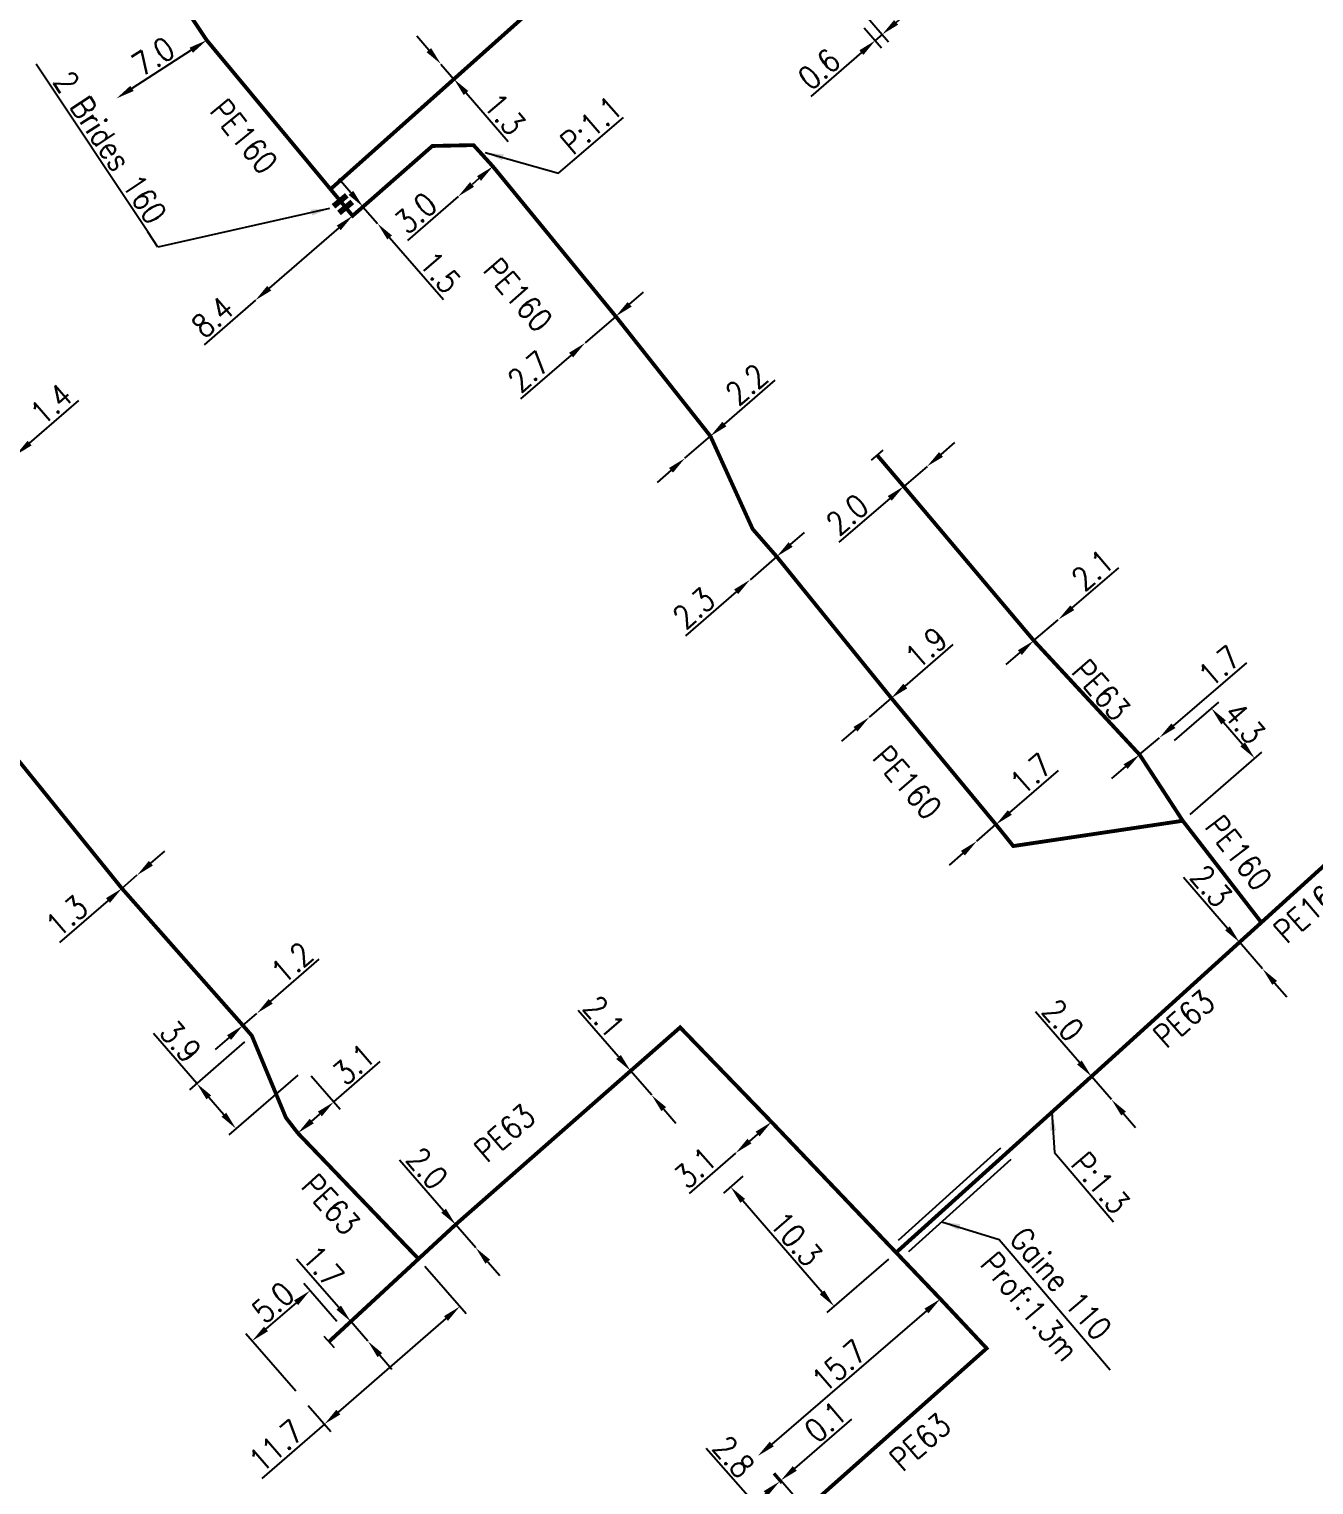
# Model space of a CAD drawing. Header units: millimetres. Extents: x 108995 to 110000, y 119999 to 121000.
# Drawn here: x 109050.8 to 109134.6, y 120168.5 to 120263.4 of the extents above; entities that cross this region are included whole.
import ezdxf
from ezdxf.enums import TextEntityAlignment as Align

# ---------------------------------------------------------------- set-up
doc = ezdxf.new("R2010")
doc.units = ezdxf.units.MM
doc.header["$MEASUREMENT"] = 0
doc.header["$PDMODE"] = 34
doc.linetypes.add('L_100_PE', pattern=[14, 10, -1.5, 1, -1.5])
doc.layers.get('0').update_dxf_attribs({"linetype": 'CONTINUOUS'})
doc.layers.get('DEFPOINTS').update_dxf_attribs({"linetype": 'CONTINUOUS'})
for name, color, linetype in [('L_140', 3, 'CONTINUOUS'), ('L_340', 7, 'CONTINUOUS'), ('L_400', 7, 'CONTINUOUS')]:
    doc.layers.add(name, color=color, linetype=linetype)
doc.styles.add('G_ROMANS', font='ROMANS.SHX', dxfattribs={"width": 0.75})
doc.styles.get("Standard").update_dxf_attribs({"font": 'romans.shx', "width": 0.85})
doc.dimstyles.get("Standard").update_dxf_attribs({"dimtxt": 1.5, "dimasz": 1.2, "dimexe": 0.625, "dimexo": 0.625, "dimgap": 0.25, "dimtad": 1, "dimdec": 1, "dimzin": 0, "dimdsep": 46, "dimtxsty": 'Standard', "dimcen": -0.5, "dimadec": 0, "dimazin": 0, "dimtfac": 1, "dimtdec": 1, "dimtmove": 0, "dimatfit": 3, "dimfxl": 1, "dimtolj": 1, "dimtzin": 0, "dimarcsym": 0})

# ---------------------------------------------------------------- blocks, each defined once
blk = doc.blocks.new('*D150')
at = {"layer": 'DEFPOINTS', "color": 0, "linetype": 'Continuous', "transparency": 16777216}
for p in [(109049.95, 120235.617), (109049.95, 120235.617), (109048.892, 120234.701)]:
    blk.add_point(p, dxfattribs=at)
at = {"layer": 'L_140', "color": 0, "linetype": 'Continuous', "lineweight": -2, "transparency": 16777216}
for p, q in [((109050.858, 120236.403), (109054.071, 120239.184)), ((109048.892, 120234.701), (109049.95, 120235.617)), ((109047.984, 120233.916), (109047.077, 120233.13))]:
    blk.add_line(p, q, dxfattribs=at)
at = {"layer": 'L_140', "color": 0, "linetype": 'Continuous', "transparency": 16777216}
for points in [[(109050.727, 120236.554), (109050.989, 120236.251), (109049.95, 120235.617)], [(109047.854, 120234.067), (109048.115, 120233.765), (109048.892, 120234.701)]]:
    blk.add_solid(points, dxfattribs=at)
at = {"layer": 'L_140', "color": 0, "linetype": 'Continuous', "transparency": 16777216, "insert": (109052.264, 120238.942), "char_height": 1.5, "attachment_point": 5, "rotation": 40.87754}
blk.add_mtext('\\A1;1.4', dxfattribs=at)
blk = doc.blocks.new('*D156')
at = {"layer": 'DEFPOINTS', "color": 0, "linetype": 'Continuous', "transparency": 16777216}
for p in [(109062.404, 120262.668), (109056.522, 120258.873), (109056.522, 120258.873)]:
    blk.add_point(p, dxfattribs=at)
at = {"layer": 'L_140', "color": 0, "linetype": 'Continuous', "lineweight": -2, "transparency": 16777216}
blk.add_line((109061.396, 120262.017), (109057.53, 120259.524), dxfattribs=at)
at = {"layer": 'L_140', "color": 0, "linetype": 'Continuous', "transparency": 16777216}
for points in [[(109061.287, 120262.185), (109061.504, 120261.849), (109062.404, 120262.668)], [(109057.422, 120259.692), (109057.639, 120259.356), (109056.522, 120258.873)]]:
    blk.add_solid(points, dxfattribs=at)
at = {"layer": 'L_140', "color": 0, "linetype": 'Continuous', "transparency": 16777216, "insert": (109058.921, 120261.611), "char_height": 1.5, "attachment_point": 5, "rotation": 32.82316}
blk.add_mtext('\\A1;7.0', dxfattribs=at)
blk = doc.blocks.new('*D157')
at = {"layer": 'DEFPOINTS', "color": 0, "linetype": 'Continuous', "transparency": 16777216}
for p in [(109077.668, 120261.116), (109077.668, 120261.116), (109078.52, 120260.134)]:
    blk.add_point(p, dxfattribs=at)
at = {"layer": 'L_140', "color": 0, "linetype": 'Continuous', "lineweight": -2, "transparency": 16777216}
for p, q in [((109076.881, 120262.022), (109076.095, 120262.928)), ((109077.668, 120261.116), (109078.52, 120260.134)), ((109079.307, 120259.228), (109082.053, 120256.064))]:
    blk.add_line(p, q, dxfattribs=at)
at = {"layer": 'L_140', "color": 0, "linetype": 'Continuous', "transparency": 16777216}
for points in [[(109077.032, 120262.153), (109076.73, 120261.891), (109077.668, 120261.116)], [(109079.458, 120259.359), (109079.156, 120259.097), (109078.52, 120260.134)]]:
    blk.add_solid(points, dxfattribs=at)
at = {"layer": 'L_140', "color": 0, "linetype": 'Continuous', "transparency": 16777216, "insert": (109081.829, 120257.849), "char_height": 1.5, "attachment_point": 5, "rotation": 310.96063}
blk.add_mtext('\\A1;1.3', dxfattribs=at)
blk = doc.blocks.new('*D158')
at = {"layer": 'DEFPOINTS', "color": 0, "linetype": 'Continuous', "transparency": 16777216}
for p in [(109072.59, 120251.81), (109073.541, 120250.715), (109073.541, 120250.715)]:
    blk.add_point(p, dxfattribs=at)
at = {"layer": 'L_140', "color": 0, "linetype": 'Continuous', "lineweight": -2, "transparency": 16777216}
for p, q in [((109071.803, 120252.716), (109071.016, 120253.622)), ((109072.59, 120251.81), (109073.541, 120250.715)), ((109074.328, 120249.809), (109077.845, 120245.762))]:
    blk.add_line(p, q, dxfattribs=at)
at = {"layer": 'L_140', "color": 0, "linetype": 'Continuous', "transparency": 16777216}
for points in [[(109071.954, 120252.847), (109071.652, 120252.584), (109072.59, 120251.81)], [(109074.479, 120249.94), (109074.177, 120249.678), (109073.541, 120250.715)]]:
    blk.add_solid(points, dxfattribs=at)
at = {"layer": 'L_140', "color": 0, "linetype": 'Continuous', "transparency": 16777216, "insert": (109077.619, 120247.546), "char_height": 1.5, "attachment_point": 5, "rotation": 310.98418}
blk.add_mtext('\\A1;1.5', dxfattribs=at)
blk = doc.blocks.new('*D159')
at = {"layer": 'DEFPOINTS', "color": 0, "linetype": 'Continuous', "transparency": 16777216}
for p in [(109071.914, 120251.222), (109071.914, 120251.222), (109065.573, 120245.713)]:
    blk.add_point(p, dxfattribs=at)
at = {"layer": 'L_140', "color": 0, "linetype": 'Continuous', "lineweight": -2, "transparency": 16777216}
for p, q in [((109071.008, 120250.435), (109066.478, 120246.5)), ((109065.573, 120245.713), (109062.227, 120242.806))]:
    blk.add_line(p, q, dxfattribs=at)
at = {"layer": 'L_140', "color": 0, "linetype": 'Continuous', "transparency": 16777216}
for points in [[(109070.877, 120250.586), (109071.139, 120250.284), (109071.914, 120251.222)], [(109066.347, 120246.651), (109066.61, 120246.349), (109065.573, 120245.713)]]:
    blk.add_solid(points, dxfattribs=at)
at = {"layer": 'L_140', "color": 0, "linetype": 'Continuous', "transparency": 16777216, "insert": (109062.791, 120244.621), "char_height": 1.5, "attachment_point": 5, "rotation": 40.98418}
blk.add_mtext('\\A1;8.4', dxfattribs=at)
blk = doc.blocks.new('L_340_02')
at = {"color": 0, "linetype": 'Continuous'}
blk.add_solid([(-0.75, 0.5), (0.75, 0.5), (-0.75, 0), (0.75, 0)], dxfattribs=at)
at = {"color": 0, "linetype": 'Continuous', "width": 0.75, "flags": 3}
for tag, p in [('DEF_LEG', (0, -4.5)), ('DEF_COUP', (0, -7)), ('DEF_TYPE', (0, -9.5))]:
    blk.add_attdef(tag, text='', height=1.2, dxfattribs=at).set_placement(p, align=Align.MIDDLE)
blk = doc.blocks.new('*D187')
at = {"layer": 'DEFPOINTS', "color": 0, "linetype": 'Continuous', "transparency": 16777216}
for p in [(109081.058, 120254.441), (109078.791, 120252.476), (109078.791, 120252.476)]:
    blk.add_point(p, dxfattribs=at)
at = {"layer": 'L_140', "color": 0, "linetype": 'Continuous', "lineweight": -2, "transparency": 16777216}
for p, q in [((109080.152, 120253.655), (109079.698, 120253.262)), ((109078.791, 120252.476), (109075.488, 120249.613))]:
    blk.add_line(p, q, dxfattribs=at)
at = {"layer": 'L_140', "color": 0, "linetype": 'Continuous', "transparency": 16777216}
for points in [[(109080.021, 120253.806), (109080.283, 120253.504), (109081.058, 120254.441)], [(109079.567, 120253.413), (109079.829, 120253.111), (109078.791, 120252.476)]]:
    blk.add_solid(points, dxfattribs=at)
at = {"layer": 'L_140', "color": 0, "linetype": 'Continuous', "transparency": 16777216, "insert": (109076.031, 120251.407), "char_height": 1.5, "attachment_point": 5, "rotation": 40.91675}
blk.add_mtext('\\A1;3.0', dxfattribs=at)
blk = doc.blocks.new('*D188')
at = {"layer": 'DEFPOINTS', "color": 0, "linetype": 'Continuous', "transparency": 16777216}
for p in [(109089.067, 120244.666), (109087.065, 120242.93), (109087.065, 120242.93)]:
    blk.add_point(p, dxfattribs=at)
at = {"layer": 'L_140', "color": 0, "linetype": 'Continuous', "lineweight": -2, "transparency": 16777216}
for p, q in [((109089.974, 120245.452), (109090.881, 120246.238)), ((109089.067, 120244.666), (109087.065, 120242.93)), ((109086.158, 120242.144), (109082.855, 120239.281))]:
    blk.add_line(p, q, dxfattribs=at)
at = {"layer": 'L_140', "color": 0, "linetype": 'Continuous', "transparency": 16777216}
for points in [[(109089.843, 120245.603), (109090.105, 120245.301), (109089.067, 120244.666)], [(109086.027, 120242.295), (109086.289, 120241.993), (109087.065, 120242.93)]]:
    blk.add_solid(points, dxfattribs=at)
at = {"layer": 'L_140', "color": 0, "linetype": 'Continuous', "transparency": 16777216, "insert": (109083.398, 120241.075), "char_height": 1.5, "attachment_point": 5, "rotation": 40.91675}
blk.add_mtext('\\A1;2.7', dxfattribs=at)
blk = doc.blocks.new('*D189')
at = {"layer": 'DEFPOINTS', "color": 0, "linetype": 'Continuous', "transparency": 16777216}
for p in [(109095.239, 120236.858), (109093.577, 120235.417), (109093.577, 120235.417)]:
    blk.add_point(p, dxfattribs=at)
at = {"layer": 'L_140', "color": 0, "linetype": 'Continuous', "lineweight": -2, "transparency": 16777216}
for p, q in [((109096.146, 120237.644), (109099.449, 120240.507)), ((109093.577, 120235.417), (109095.239, 120236.858)), ((109092.67, 120234.631), (109091.763, 120233.845))]:
    blk.add_line(p, q, dxfattribs=at)
at = {"layer": 'L_140', "color": 0, "linetype": 'Continuous', "transparency": 16777216}
for points in [[(109096.015, 120237.795), (109096.277, 120237.493), (109095.239, 120236.858)], [(109092.539, 120234.782), (109092.801, 120234.48), (109093.577, 120235.417)]]:
    blk.add_solid(points, dxfattribs=at)
at = {"layer": 'L_140', "color": 0, "linetype": 'Continuous', "transparency": 16777216, "insert": (109097.596, 120240.224), "char_height": 1.5, "attachment_point": 5, "rotation": 40.91675}
blk.add_mtext('\\A1;2.2', dxfattribs=at)
blk = doc.blocks.new('*D190')
at = {"layer": 'DEFPOINTS', "color": 0, "linetype": 'Continuous', "transparency": 16777216}
for p in [(109099.56, 120229.006), (109097.822, 120227.499), (109097.822, 120227.499)]:
    blk.add_point(p, dxfattribs=at)
at = {"layer": 'L_140', "color": 0, "linetype": 'Continuous', "lineweight": -2, "transparency": 16777216}
for p, q in [((109100.466, 120229.792), (109101.373, 120230.579)), ((109099.56, 120229.006), (109097.822, 120227.499)), ((109096.916, 120226.713), (109093.614, 120223.848))]:
    blk.add_line(p, q, dxfattribs=at)
at = {"layer": 'L_140', "color": 0, "linetype": 'Continuous', "transparency": 16777216}
for points in [[(109100.335, 120229.944), (109100.597, 120229.641), (109099.56, 120229.006)], [(109096.785, 120226.864), (109097.047, 120226.561), (109097.822, 120227.499)]]:
    blk.add_solid(points, dxfattribs=at)
at = {"layer": 'L_140', "color": 0, "linetype": 'Continuous', "transparency": 16777216, "insert": (109094.156, 120225.642), "char_height": 1.5, "attachment_point": 5, "rotation": 40.94252}
blk.add_mtext('\\A1;2.3', dxfattribs=at)
blk = doc.blocks.new('*D191')
at = {"layer": 'DEFPOINTS', "color": 0, "linetype": 'Continuous', "transparency": 16777216}
for p in [(109107.034, 120219.78), (109105.598, 120218.535), (109105.598, 120218.535)]:
    blk.add_point(p, dxfattribs=at)
at = {"layer": 'L_140', "color": 0, "linetype": 'Continuous', "lineweight": -2, "transparency": 16777216}
for p, q in [((109107.94, 120220.567), (109111.059, 120223.272)), ((109105.598, 120218.535), (109107.034, 120219.78)), ((109104.692, 120217.749), (109103.785, 120216.963))]:
    blk.add_line(p, q, dxfattribs=at)
at = {"layer": 'L_140', "color": 0, "linetype": 'Continuous', "transparency": 16777216}
for points in [[(109107.809, 120220.718), (109108.071, 120220.416), (109107.034, 120219.78)], [(109104.561, 120217.9), (109104.823, 120217.598), (109105.598, 120218.535)]]:
    blk.add_solid(points, dxfattribs=at)
at = {"layer": 'L_140', "color": 0, "linetype": 'Continuous', "transparency": 16777216, "insert": (109109.297, 120223.068), "char_height": 1.5, "attachment_point": 5, "rotation": 40.94252}
blk.add_mtext('\\A1;1.9', dxfattribs=at)
blk = doc.blocks.new('*D192')
at = {"layer": 'DEFPOINTS', "color": 0, "linetype": 'Continuous', "transparency": 16777216}
for p in [(109113.852, 120211.539), (109112.606, 120210.458), (109112.606, 120210.458)]:
    blk.add_point(p, dxfattribs=at)
at = {"layer": 'L_140', "color": 0, "linetype": 'Continuous', "lineweight": -2, "transparency": 16777216}
for p, q in [((109114.758, 120212.326), (109117.923, 120215.071)), ((109112.606, 120210.458), (109113.852, 120211.539)), ((109111.699, 120209.672), (109110.793, 120208.885))]:
    blk.add_line(p, q, dxfattribs=at)
at = {"layer": 'L_140', "color": 0, "linetype": 'Continuous', "transparency": 16777216}
for points in [[(109114.627, 120212.477), (109114.889, 120212.175), (109113.852, 120211.539)], [(109111.568, 120209.823), (109111.83, 120209.521), (109112.606, 120210.458)]]:
    blk.add_solid(points, dxfattribs=at)
at = {"layer": 'L_140', "color": 0, "linetype": 'Continuous', "transparency": 16777216, "insert": (109116.139, 120214.847), "char_height": 1.5, "attachment_point": 5, "rotation": 40.94252}
blk.add_mtext('\\A1;1.7', dxfattribs=at)
blk = doc.blocks.new('*D193')
at = {"layer": 'DEFPOINTS', "color": 0, "linetype": 'Continuous', "transparency": 16777216}
for p in [(109127.9, 120219.104), (109125.019, 120216.602), (109126.029, 120211.784)]:
    blk.add_point(p, dxfattribs=at)
at = {"layer": 'L_140', "color": 0, "linetype": 'Continuous', "lineweight": -2, "transparency": 16777216}
for p, q in [((109125.491, 120217.011), (109128.372, 120219.513)), ((109129.932, 120216.763), (109128.687, 120218.197)), ((109126.501, 120212.194), (109131.191, 120216.267))]:
    blk.add_line(p, q, dxfattribs=at)
at = {"layer": 'L_140', "color": 0, "linetype": 'Continuous', "transparency": 16777216}
for points in [[(109128.838, 120218.329), (109128.536, 120218.066), (109127.9, 120219.104)], [(109130.083, 120216.894), (109129.781, 120216.632), (109130.719, 120215.857)]]:
    blk.add_solid(points, dxfattribs=at)
at = {"layer": 'L_140', "color": 0, "linetype": 'Continuous', "transparency": 16777216, "insert": (109130.045, 120218.159), "char_height": 1.5, "attachment_point": 5, "rotation": 310.97044}
blk.add_mtext('\\A1;4.3', dxfattribs=at)
blk = doc.blocks.new('*D194')
at = {"layer": 'DEFPOINTS', "color": 0, "linetype": 'Continuous', "transparency": 16777216}
for p in [(109124.506, 120217.201), (109124.506, 120217.201), (109123.214, 120216.095)]:
    blk.add_point(p, dxfattribs=at)
at = {"layer": 'L_140', "color": 0, "linetype": 'Continuous', "lineweight": -2, "transparency": 16777216}
for p, q in [((109125.417, 120217.981), (109130.202, 120222.081)), ((109123.214, 120216.095), (109124.506, 120217.201)), ((109122.303, 120215.314), (109121.392, 120214.533))]:
    blk.add_line(p, q, dxfattribs=at)
at = {"layer": 'L_140', "color": 0, "linetype": 'Continuous', "transparency": 16777216}
for points in [[(109125.287, 120218.133), (109125.547, 120217.829), (109124.506, 120217.201)], [(109122.173, 120215.466), (109122.433, 120215.162), (109123.214, 120216.095)]]:
    blk.add_solid(points, dxfattribs=at)
at = {"layer": 'L_140', "color": 0, "linetype": 'Continuous', "transparency": 16777216, "insert": (109128.416, 120221.868), "char_height": 1.5, "attachment_point": 5, "rotation": 40.58625}
blk.add_mtext('\\A1;1.7', dxfattribs=at)
blk = doc.blocks.new('*D195')
at = {"layer": 'DEFPOINTS', "color": 0, "linetype": 'Continuous', "transparency": 16777216}
for p in [(109117.915, 120224.893), (109117.915, 120224.893), (109116.321, 120223.527)]:
    blk.add_point(p, dxfattribs=at)
at = {"layer": 'L_140', "color": 0, "linetype": 'Continuous', "lineweight": -2, "transparency": 16777216}
for p, q in [((109118.827, 120225.674), (109121.87, 120228.281)), ((109116.321, 120223.527), (109117.915, 120224.893)), ((109115.409, 120222.746), (109114.498, 120221.966))]:
    blk.add_line(p, q, dxfattribs=at)
at = {"layer": 'L_140', "color": 0, "linetype": 'Continuous', "transparency": 16777216}
for points in [[(109118.697, 120225.826), (109118.957, 120225.522), (109117.915, 120224.893)], [(109115.279, 120222.898), (109115.539, 120222.594), (109116.321, 120223.527)]]:
    blk.add_solid(points, dxfattribs=at)
at = {"layer": 'L_140', "color": 0, "linetype": 'Continuous', "transparency": 16777216, "insert": (109120.153, 120228.127), "char_height": 1.5, "attachment_point": 5, "rotation": 40.58625}
blk.add_mtext('\\A1;2.1', dxfattribs=at)
blk = doc.blocks.new('*D196')
at = {"layer": 'DEFPOINTS', "color": 0, "linetype": 'Continuous', "transparency": 16777216}
for p in [(109109.358, 120234.883), (109109.358, 120234.883), (109107.839, 120233.581)]:
    blk.add_point(p, dxfattribs=at)
at = {"layer": 'L_140', "color": 0, "linetype": 'Continuous', "lineweight": -2, "transparency": 16777216}
for p, q in [((109110.269, 120235.663), (109111.18, 120236.444)), ((109109.358, 120234.883), (109107.839, 120233.581)), ((109106.927, 120232.801), (109103.608, 120229.957))]:
    blk.add_line(p, q, dxfattribs=at)
at = {"layer": 'L_140', "color": 0, "linetype": 'Continuous', "transparency": 16777216}
for points in [[(109110.139, 120235.815), (109110.399, 120235.511), (109109.358, 120234.883)], [(109106.797, 120232.953), (109107.057, 120232.649), (109107.839, 120233.581)]]:
    blk.add_solid(points, dxfattribs=at)
at = {"layer": 'L_140', "color": 0, "linetype": 'Continuous', "transparency": 16777216, "insert": (109104.161, 120231.748), "char_height": 1.5, "attachment_point": 5, "rotation": 40.58625}
blk.add_mtext('\\A1;2.0', dxfattribs=at)
blk = doc.blocks.new('L_340_07')
at = {"color": 0, "linetype": 'Continuous', "const_width": 0.25, "flags": 128}
blk.add_lwpolyline([(0, 0), (1.25, 0)], dxfattribs=at)
at = {"color": 0, "linetype": 'Continuous', "flags": 128}
blk.add_lwpolyline([(1.25, -0.5), (1.25, 0.5)], dxfattribs=at)
at = {"color": 0, "linetype": 'Continuous', "style": 'G_ROMANS', "width": 0.75, "flags": 3}
for tag, p in [('DEF_LEG', (0.723, -3.465)), ('DEF_COUP', (0.723, -5.965)), ('DEF_TYPE', (0.723, -8.465))]:
    blk.add_attdef(tag, text='', height=1.2, dxfattribs=at).set_placement(p, align=Align.MIDDLE)
blk = doc.blocks.new('*D198')
at = {"layer": 'DEFPOINTS', "color": 0, "linetype": 'Continuous', "transparency": 16777216}
for p in [(109129.728, 120203.864), (109131.233, 120202.125), (109131.233, 120202.125)]:
    blk.add_point(p, dxfattribs=at)
at = {"layer": 'L_140', "color": 0, "linetype": 'Continuous', "lineweight": -2, "transparency": 16777216}
for p, q in [((109128.943, 120204.771), (109126.083, 120208.077)), ((109131.233, 120202.125), (109129.728, 120203.864)), ((109132.018, 120201.217), (109132.804, 120200.31))]:
    blk.add_line(p, q, dxfattribs=at)
at = {"layer": 'L_140', "color": 0, "linetype": 'Continuous', "transparency": 16777216}
for points in [[(109129.094, 120204.902), (109128.792, 120204.64), (109129.728, 120203.864)], [(109132.17, 120201.348), (109131.867, 120201.086), (109131.233, 120202.125)]]:
    blk.add_solid(points, dxfattribs=at)
at = {"layer": 'L_140', "color": 0, "linetype": 'Continuous', "transparency": 16777216, "insert": (109127.877, 120207.532), "char_height": 1.5, "attachment_point": 5, "rotation": 310.86662}
blk.add_mtext('\\A1;2.3', dxfattribs=at)
blk = doc.blocks.new('*D199')
at = {"layer": 'DEFPOINTS', "color": 0, "linetype": 'Continuous', "transparency": 16777216}
for p in [(109120.078, 120195.118), (109121.387, 120193.605), (109121.387, 120193.605)]:
    blk.add_point(p, dxfattribs=at)
at = {"layer": 'L_140', "color": 0, "linetype": 'Continuous', "lineweight": -2, "transparency": 16777216}
for p, q in [((109119.293, 120196.025), (109116.433, 120199.331)), ((109121.387, 120193.605), (109120.078, 120195.118)), ((109122.172, 120192.698), (109122.957, 120191.791))]:
    blk.add_line(p, q, dxfattribs=at)
at = {"layer": 'L_140', "color": 0, "linetype": 'Continuous', "transparency": 16777216}
for points in [[(109119.445, 120196.156), (109119.142, 120195.895), (109120.078, 120195.118)], [(109122.323, 120192.829), (109122.021, 120192.567), (109121.387, 120193.605)]]:
    blk.add_solid(points, dxfattribs=at)
at = {"layer": 'L_140', "color": 0, "linetype": 'Continuous', "transparency": 16777216, "insert": (109118.227, 120198.786), "char_height": 1.5, "attachment_point": 5, "rotation": 310.86662}
blk.add_mtext('\\A1;2.0', dxfattribs=at)
blk = doc.blocks.new('*D200')
at = {"layer": 'DEFPOINTS', "color": 0, "linetype": 'Continuous', "transparency": 16777216}
for p in [(109097.829, 120189.021), (109096.555, 120187.917), (109107.309, 120183.607)]:
    blk.add_point(p, dxfattribs=at)
at = {"layer": 'L_140', "color": 0, "linetype": 'Continuous', "lineweight": -2, "transparency": 16777216}
for p, q in [((109097.357, 120188.612), (109096.083, 120187.507)), ((109102.515, 120181.04), (109097.341, 120187.01)), ((109106.837, 120183.198), (109102.828, 120179.724))]:
    blk.add_line(p, q, dxfattribs=at)
at = {"layer": 'L_140', "color": 0, "linetype": 'Continuous', "transparency": 16777216}
for points in [[(109097.492, 120187.141), (109097.19, 120186.879), (109096.555, 120187.917)], [(109102.666, 120181.171), (109102.364, 120180.909), (109103.301, 120180.133)]]:
    blk.add_solid(points, dxfattribs=at)
at = {"layer": 'L_140', "color": 0, "linetype": 'Continuous', "transparency": 16777216, "insert": (109100.818, 120184.525), "char_height": 1.5, "attachment_point": 5, "rotation": 310.91577}
blk.add_mtext('\\A1;10.3', dxfattribs=at)
blk = doc.blocks.new('*D201')
at = {"layer": 'DEFPOINTS', "color": 0, "linetype": 'Continuous', "transparency": 16777216}
for p in [(109110.228, 120180.613), (109098.328, 120170.372), (109098.328, 120170.372)]:
    blk.add_point(p, dxfattribs=at)
at = {"layer": 'L_140', "color": 0, "linetype": 'Continuous', "lineweight": -2, "transparency": 16777216}
blk.add_line((109109.318, 120179.83), (109099.237, 120171.155), dxfattribs=at)
at = {"layer": 'L_140', "color": 0, "linetype": 'Continuous', "transparency": 16777216}
for points in [[(109109.188, 120179.982), (109109.449, 120179.679), (109110.228, 120180.613)], [(109099.107, 120171.307), (109099.368, 120171.003), (109098.328, 120170.372)]]:
    blk.add_solid(points, dxfattribs=at)
at = {"layer": 'L_140', "color": 0, "linetype": 'Continuous', "transparency": 16777216, "insert": (109103.625, 120176.251), "char_height": 1.5, "attachment_point": 5, "rotation": 40.71363}
blk.add_mtext('\\A1;15.7', dxfattribs=at)
blk = doc.blocks.new('*D211')
at = {"layer": 'DEFPOINTS', "color": 0, "linetype": 'Continuous', "transparency": 16777216}
for p in [(109099.22, 120192.15), (109096.878, 120190.119), (109096.878, 120190.119)]:
    blk.add_point(p, dxfattribs=at)
at = {"layer": 'L_140', "color": 0, "linetype": 'Continuous', "lineweight": -2, "transparency": 16777216}
for p, q in [((109098.313, 120191.364), (109097.784, 120190.905)), ((109096.878, 120190.119), (109093.849, 120187.495))]:
    blk.add_line(p, q, dxfattribs=at)
at = {"layer": 'L_140', "color": 0, "linetype": 'Continuous', "transparency": 16777216}
for points in [[(109098.182, 120191.515), (109098.444, 120191.213), (109099.22, 120192.15)], [(109097.653, 120191.056), (109097.915, 120190.754), (109096.878, 120190.119)]]:
    blk.add_solid(points, dxfattribs=at)
at = {"layer": 'L_140', "color": 0, "linetype": 'Continuous', "transparency": 16777216, "insert": (109094.255, 120189.17), "char_height": 1.5, "attachment_point": 5, "rotation": 40.91577}
blk.add_mtext('\\A1;3.1', dxfattribs=at)
blk = doc.blocks.new('*D212')
at = {"layer": 'DEFPOINTS', "color": 0, "linetype": 'Continuous', "transparency": 16777216}
for p in [(109090.035, 120195.479), (109091.411, 120193.893), (109091.411, 120193.893)]:
    blk.add_point(p, dxfattribs=at)
at = {"layer": 'L_140', "color": 0, "linetype": 'Continuous', "lineweight": -2, "transparency": 16777216}
for p, q in [((109089.249, 120196.386), (109086.625, 120199.414)), ((109091.411, 120193.893), (109090.035, 120195.479)), ((109092.197, 120192.986), (109092.983, 120192.079))]:
    blk.add_line(p, q, dxfattribs=at)
at = {"layer": 'L_140', "color": 0, "linetype": 'Continuous', "transparency": 16777216}
for points in [[(109089.4, 120196.517), (109089.098, 120196.255), (109090.035, 120195.479)], [(109092.348, 120193.117), (109092.045, 120192.855), (109091.411, 120193.893)]]:
    blk.add_solid(points, dxfattribs=at)
at = {"layer": 'L_140', "color": 0, "linetype": 'Continuous', "transparency": 16777216, "insert": (109088.3, 120199.009), "char_height": 1.5, "attachment_point": 5, "rotation": 310.916}
blk.add_mtext('\\A1;2.1', dxfattribs=at)
blk = doc.blocks.new('*D213')
at = {"layer": 'DEFPOINTS', "color": 0, "linetype": 'Continuous', "transparency": 16777216}
for p in [(109078.628, 120185.46), (109079.938, 120183.949), (109079.938, 120183.949)]:
    blk.add_point(p, dxfattribs=at)
at = {"layer": 'L_140', "color": 0, "linetype": 'Continuous', "lineweight": -2, "transparency": 16777216}
for p, q in [((109077.842, 120186.367), (109074.979, 120189.67)), ((109079.938, 120183.949), (109078.628, 120185.46)), ((109080.724, 120183.042), (109081.51, 120182.135))]:
    blk.add_line(p, q, dxfattribs=at)
at = {"layer": 'L_140', "color": 0, "linetype": 'Continuous', "transparency": 16777216}
for points in [[(109077.993, 120186.498), (109077.691, 120186.236), (109078.628, 120185.46)], [(109080.875, 120183.173), (109080.573, 120182.911), (109079.938, 120183.949)]]:
    blk.add_solid(points, dxfattribs=at)
at = {"layer": 'L_140', "color": 0, "linetype": 'Continuous', "transparency": 16777216, "insert": (109076.773, 120189.127), "char_height": 1.5, "attachment_point": 5, "rotation": 310.916}
blk.add_mtext('\\A1;2.0', dxfattribs=at)
blk = doc.blocks.new('*D214')
at = {"layer": 'DEFPOINTS', "color": 0, "linetype": 'Continuous', "transparency": 16777216}
for p in [(109065.361, 120177.872), (109071.29, 120178.674), (109068.612, 120174.133)]:
    blk.add_point(p, dxfattribs=at)
at = {"layer": 'L_340', "color": 0, "linetype": 'Continuous', "lineweight": -2, "transparency": 16777216}
for p, q in [((109070.88, 120179.146), (109068.724, 120181.624)), ((109068.229, 120180.365), (109066.267, 120178.659)), ((109068.202, 120174.605), (109064.951, 120178.343))]:
    blk.add_line(p, q, dxfattribs=at)
at = {"layer": 'L_340', "color": 0, "linetype": 'Continuous', "transparency": 16777216}
for points in [[(109068.098, 120180.516), (109068.36, 120180.214), (109069.135, 120181.153)], [(109066.136, 120178.81), (109066.398, 120178.508), (109065.361, 120177.872)]]:
    blk.add_solid(points, dxfattribs=at)
at = {"layer": 'L_340', "color": 0, "linetype": 'Continuous', "transparency": 16777216, "insert": (109066.73, 120180.387), "char_height": 1.5, "attachment_point": 5, "rotation": 41.00773}
blk.add_mtext('\\A1;5.0', dxfattribs=at)
blk = doc.blocks.new('*D215')
at = {"layer": 'DEFPOINTS', "color": 0, "linetype": 'Continuous', "transparency": 16777216}
for p in [(109076.211, 120183.225), (109068.612, 120174.133), (109070.077, 120172.449)]:
    blk.add_point(p, dxfattribs=at)
at = {"layer": 'L_140', "color": 0, "linetype": 'Continuous', "lineweight": -2, "transparency": 16777216}
for p, q in [((109076.621, 120182.753), (109079.316, 120179.654)), ((109078, 120179.339), (109070.982, 120173.236)), ((109069.023, 120173.661), (109070.487, 120171.977)), ((109070.077, 120172.449), (109065.999, 120168.903))]:
    blk.add_line(p, q, dxfattribs=at)
at = {"layer": 'L_140', "color": 0, "linetype": 'Continuous', "transparency": 16777216}
for points in [[(109077.869, 120179.49), (109078.131, 120179.188), (109078.906, 120180.126)], [(109070.851, 120173.387), (109071.113, 120173.086), (109070.077, 120172.449)]]:
    blk.add_solid(points, dxfattribs=at)
at = {"layer": 'L_140', "color": 0, "linetype": 'Continuous', "transparency": 16777216, "insert": (109066.929, 120171.037), "char_height": 1.5, "attachment_point": 5, "rotation": 41.00773}
blk.add_mtext('\\A1;11.7', dxfattribs=at)
blk = doc.blocks.new('*D216')
at = {"layer": 'DEFPOINTS', "color": 0, "linetype": 'Continuous', "transparency": 16777216}
for p in [(109071.794, 120179.14), (109071.794, 120179.14), (109072.908, 120177.856)]:
    blk.add_point(p, dxfattribs=at)
at = {"layer": 'L_140', "color": 0, "linetype": 'Continuous', "lineweight": -2, "transparency": 16777216}
for p, q in [((109071.008, 120180.047), (109068.264, 120183.213)), ((109072.908, 120177.856), (109071.794, 120179.14)), ((109073.693, 120176.949), (109074.479, 120176.042))]:
    blk.add_line(p, q, dxfattribs=at)
at = {"layer": 'L_140', "color": 0, "linetype": 'Continuous', "transparency": 16777216}
for points in [[(109071.159, 120180.178), (109070.857, 120179.916), (109071.794, 120179.14)], [(109073.845, 120177.08), (109073.542, 120176.818), (109072.908, 120177.856)]]:
    blk.add_solid(points, dxfattribs=at)
at = {"layer": 'L_140', "color": 0, "linetype": 'Continuous', "transparency": 16777216, "insert": (109069.999, 120182.738), "char_height": 1.5, "attachment_point": 5, "rotation": 310.916}
blk.add_mtext('\\A1;1.7', dxfattribs=at)
blk = doc.blocks.new('*D217')
at = {"layer": 'DEFPOINTS', "color": 0, "linetype": 'Continuous', "transparency": 16777216}
for p in [(109068.805, 120195.62), (109070.685, 120193.455), (109068.344, 120191.423)]:
    blk.add_point(p, dxfattribs=at)
at = {"layer": 'L_140', "color": 0, "linetype": 'Continuous', "lineweight": -2, "transparency": 16777216}
for p, q in [((109070.685, 120193.455), (109073.71, 120196.083)), ((109069.215, 120195.148), (109071.095, 120192.984)), ((109069.25, 120192.21), (109069.779, 120192.669))]:
    blk.add_line(p, q, dxfattribs=at)
at = {"layer": 'L_140', "color": 0, "linetype": 'Continuous', "transparency": 16777216}
for points in [[(109069.648, 120192.82), (109069.91, 120192.518), (109070.685, 120193.455)], [(109069.119, 120192.361), (109069.381, 120192.059), (109068.344, 120191.423)]]:
    blk.add_solid(points, dxfattribs=at)
at = {"layer": 'L_140', "color": 0, "linetype": 'Continuous', "transparency": 16777216, "insert": (109071.995, 120195.918), "char_height": 1.5, "attachment_point": 5, "rotation": 40.97189}
blk.add_mtext('\\A1;3.1', dxfattribs=at)
blk = doc.blocks.new('*D218')
at = {"layer": 'DEFPOINTS', "color": 0, "linetype": 'Continuous', "transparency": 16777216}
for p in [(109065.342, 120197.778), (109068.805, 120195.62), (109064.309, 120191.716)]:
    blk.add_point(p, dxfattribs=at)
at = {"layer": 'L_140', "color": 0, "linetype": 'Continuous', "lineweight": -2, "transparency": 16777216}
for p, q in [((109061.752, 120194.66), (109058.926, 120197.915)), ((109064.87, 120197.368), (109061.28, 120194.251)), ((109068.333, 120195.21), (109063.837, 120191.306)), ((109063.522, 120192.622), (109062.539, 120193.754))]:
    blk.add_line(p, q, dxfattribs=at)
at = {"layer": 'L_140', "color": 0, "linetype": 'Continuous', "transparency": 16777216}
for points in [[(109062.69, 120193.885), (109062.388, 120193.623), (109061.752, 120194.66)], [(109063.673, 120192.753), (109063.371, 120192.491), (109064.309, 120191.716)]]:
    blk.add_solid(points, dxfattribs=at)
at = {"layer": 'L_140', "color": 0, "linetype": 'Continuous', "transparency": 16777216, "insert": (109060.7, 120197.396), "char_height": 1.5, "attachment_point": 5, "rotation": 310.97189}
blk.add_mtext('\\A1;3.9', dxfattribs=at)
blk = doc.blocks.new('*D219')
at = {"layer": 'DEFPOINTS', "color": 0, "linetype": 'Continuous', "transparency": 16777216}
for p in [(109065.672, 120199.228), (109065.672, 120199.228), (109064.766, 120198.441)]:
    blk.add_point(p, dxfattribs=at)
at = {"layer": 'L_140', "color": 0, "linetype": 'Continuous', "lineweight": -2, "transparency": 16777216}
for p, q in [((109066.578, 120200.014), (109069.741, 120202.761)), ((109064.766, 120198.441), (109065.672, 120199.228)), ((109063.86, 120197.654), (109062.954, 120196.867))]:
    blk.add_line(p, q, dxfattribs=at)
at = {"layer": 'L_140', "color": 0, "linetype": 'Continuous', "transparency": 16777216}
for points in [[(109066.447, 120200.165), (109066.709, 120199.863), (109065.672, 120199.228)], [(109063.729, 120197.805), (109063.991, 120197.503), (109064.766, 120198.441)]]:
    blk.add_solid(points, dxfattribs=at)
at = {"layer": 'L_140', "color": 0, "linetype": 'Continuous', "transparency": 16777216, "insert": (109067.957, 120202.536), "char_height": 1.5, "attachment_point": 5, "rotation": 40.97073}
blk.add_mtext('\\A1;1.2', dxfattribs=at)
blk = doc.blocks.new('*D220')
at = {"layer": 'DEFPOINTS', "color": 0, "linetype": 'Continuous', "transparency": 16777216}
for p in [(109057.857, 120208.228), (109057.857, 120208.228), (109056.875, 120207.375)]:
    blk.add_point(p, dxfattribs=at)
at = {"layer": 'L_140', "color": 0, "linetype": 'Continuous', "lineweight": -2, "transparency": 16777216}
for p, q in [((109058.763, 120209.015), (109059.669, 120209.801)), ((109057.857, 120208.228), (109056.875, 120207.375)), ((109055.969, 120206.589), (109052.806, 120203.842))]:
    blk.add_line(p, q, dxfattribs=at)
at = {"layer": 'L_140', "color": 0, "linetype": 'Continuous', "transparency": 16777216}
for points in [[(109058.631, 120209.166), (109058.894, 120208.864), (109057.857, 120208.228)], [(109055.838, 120206.74), (109056.1, 120206.438), (109056.875, 120207.375)]]:
    blk.add_solid(points, dxfattribs=at)
at = {"layer": 'L_140', "color": 0, "linetype": 'Continuous', "transparency": 16777216, "insert": (109053.279, 120205.577), "char_height": 1.5, "attachment_point": 5, "rotation": 40.97073}
blk.add_mtext('\\A1;1.3', dxfattribs=at)
blk = doc.blocks.new('*D258')
at = {"layer": 'DEFPOINTS', "color": 0, "linetype": 'Continuous', "transparency": 16777216}
for p in [(109104.522, 120265.242), (109104.858, 120263.943), (109105.985, 120262.649)]:
    blk.add_point(p, dxfattribs=at)
at = {"layer": 'L_340', "color": 0, "linetype": 'Continuous', "lineweight": -2, "transparency": 16777216}
for p, q in [((109104.933, 120264.771), (109106.848, 120262.572)), ((109107.343, 120263.831), (109108.248, 120264.619)), ((109105.268, 120263.472), (109106.396, 120262.177)), ((109106.438, 120263.043), (109105.985, 120262.649)), ((109105.08, 120261.861), (109101.784, 120258.989))]:
    blk.add_line(p, q, dxfattribs=at)
at = {"layer": 'L_340', "color": 0, "linetype": 'Continuous', "transparency": 16777216}
for points in [[(109107.211, 120263.982), (109107.474, 120263.68), (109106.438, 120263.043)], [(109104.949, 120262.011), (109105.212, 120261.71), (109105.985, 120262.649)]]:
    blk.add_solid(points, dxfattribs=at)
at = {"layer": 'L_340', "color": 0, "linetype": 'Continuous', "transparency": 16777216, "insert": (109102.323, 120260.785), "char_height": 1.5, "attachment_point": 5, "rotation": 41.05556}
blk.add_mtext('\\A1;0.6', dxfattribs=at)
blk = doc.blocks.new('*D299')
at = {"layer": 'DEFPOINTS', "color": 0, "linetype": 'Continuous', "transparency": 16777216}
for p in [(109099.753, 120168.716), (109100.27, 120168.114), (109101.446, 120166.902)]:
    blk.add_point(p, dxfattribs=at)
at = {"layer": 'L_140', "color": 0, "linetype": 'Continuous', "lineweight": -2, "transparency": 16777216}
for p, q in [((109100.738, 120169.564), (109104.459, 120172.766)), ((109101.038, 120167.376), (109099.421, 120169.255)), ((109099.863, 120168.588), (109099.345, 120169.189)), ((109099.753, 120168.716), (109099.829, 120168.781)), ((109098.843, 120167.933), (109097.934, 120167.15))]:
    blk.add_line(p, q, dxfattribs=at)
at = {"layer": 'L_140', "color": 0, "linetype": 'Continuous', "transparency": 16777216}
for points in [[(109100.608, 120169.715), (109100.869, 120169.412), (109099.829, 120168.781)], [(109098.713, 120168.085), (109098.974, 120167.781), (109099.753, 120168.716)]]:
    blk.add_solid(points, dxfattribs=at)
at = {"layer": 'L_140', "color": 0, "linetype": 'Continuous', "transparency": 16777216, "insert": (109102.743, 120172.608), "char_height": 1.5, "attachment_point": 5, "rotation": 40.71363}
blk.add_mtext('\\A1;0.1', dxfattribs=at)
blk = doc.blocks.new('*D300')
at = {"layer": 'DEFPOINTS', "color": 0, "linetype": 'Continuous', "transparency": 16777216}
for p in [(109100.27, 120168.114), (109098.639, 120166.675), (109102.23, 120166.109)]:
    blk.add_point(p, dxfattribs=at)
at = {"layer": 'L_340', "color": 0, "linetype": 'Continuous', "lineweight": -2, "transparency": 16777216}
for p, q in [((109097.845, 120167.575), (109094.954, 120170.854)), ((109099.802, 120167.701), (109098.17, 120166.262)), ((109100.491, 120164.575), (109098.639, 120166.675)), ((109101.761, 120165.696), (109100.022, 120164.162)), ((109101.284, 120163.675), (109102.078, 120162.775))]:
    blk.add_line(p, q, dxfattribs=at)
at = {"layer": 'L_340', "color": 0, "linetype": 'Continuous', "transparency": 16777216}
for points in [[(109097.995, 120167.708), (109097.695, 120167.443), (109098.639, 120166.675)], [(109101.434, 120163.808), (109101.134, 120163.543), (109100.491, 120164.575)]]:
    blk.add_solid(points, dxfattribs=at)
at = {"layer": 'L_340', "color": 0, "linetype": 'Continuous', "transparency": 16777216, "insert": (109096.753, 120170.326), "char_height": 1.5, "attachment_point": 5, "rotation": 311.40726}
blk.add_mtext('\\A1;2.8', dxfattribs=at)

msp = doc.modelspace()

# ---------------------------------------------------------------- linework, layer by layer
at = {"layer": 'L_140', "linetype": 'L_100_PE', "const_width": 0.25, "flags": 128}
for points in [[(109185.658, 120176.349), (109182.081, 120180.884), (109174.28, 120190.771), (109167.338, 120199.576), (109165.821, 120198.301), (109163.296, 120201.002), (109158.164, 120206.49), (109155.509, 120204.134), (109152.487, 120201.513), (109151.996, 120202.08), (109148.012, 120206.711), (109144.415, 120211), (109141.363, 120214.413), (109136.338, 120209.857), (109131.153, 120205.155), (109126.029, 120211.784), (109114.98, 120210.136), (109113.852, 120211.539), (109107.034, 120219.78), (109099.56, 120229.006), (109097.994, 120230.798), (109095.239, 120236.858), (109089.067, 120244.666), (109081.058, 120254.441), (109079.795, 120255.83), (109077.112, 120255.773), (109072.59, 120251.81), (109071.914, 120251.222), (109062.404, 120262.668), (109054.614, 120274.322), (109054.614, 120276.715), (109049.391, 120284.523), (109048.218, 120288.398), (109042.825, 120300.711), (109037.778, 120310.432), (109032.883, 120329.217), (109032.747, 120329.739), (109031.435, 120334.778), (109032.011, 120352.88), (109028.109, 120361.2), (109017.292, 120384.266), (109010.641, 120397.53), (109019.1, 120404.775), (109038.312, 120421.23), (109041.062, 120423.585), (109044.4, 120433.153), (109046.521, 120434.985), (109065.899, 120451.734), (109076.404, 120460.813), (109081.301, 120464.599), (109080.981, 120464.971)], [(109076.211, 120183.225), (109068.344, 120191.423), (109067.568, 120192.427), (109065.342, 120197.778), (109064.766, 120198.441), (109056.875, 120207.375), (109047.94, 120218.427), (109047.401, 120219.59), (109047.282, 120221.003), (109048.791, 120227.119), (109049.478, 120230.367), (109048.892, 120234.701), (109048.106, 120236.028), (109039.217, 120246.185), (109029.47, 120257.446), (109028.865, 120258.571), (109028.866, 120260.099), (109028.458, 120265.241), (109027.405, 120269.576), (109020.755, 120278.591), (109016.366, 120283.788), (109015.534, 120284.773), (109016.785, 120295.753), (109016.458, 120297.259), (109015.495, 120298.499), (109009.992, 120305.585), (109004.768, 120311.742), (109003.596, 120313.123), (109006.693, 120323.032), (109005.908, 120326.198), (109004.057, 120329.996), (109003.198, 120331.454), (109000, 120336.88)], [(109106.466, 120305.901), (109108.665, 120303.367), (109116.902, 120293.873), (109102.793, 120281.988), (109098.015, 120277.559), (109093.301, 120273.318), (109078.52, 120260.134), (109070.473, 120252.956)], [(109126.029, 120211.784), (109123.214, 120216.095), (109116.321, 120223.527), (109107.839, 120233.581), (109106.917, 120234.664)], [(109107.309, 120183.607), (109107.828, 120184.075), (109114.499, 120190.088), (109120.078, 120195.118), (109129.728, 120203.864), (109131.153, 120205.155)], [(109085.063, 120116.367), (109085.846, 120116.99), (109093.112, 120122.765), (109095.12, 120124.329), (109087.638, 120133.587), (109077.171, 120145.335), (109076.696, 120146.065), (109076.618, 120147.021), (109076.657, 120148.211), (109077.191, 120149.498), (109080.434, 120153.226), (109081.24, 120154.152), (109082.143, 120154.695), (109082.951, 120154.732), (109083.441, 120154.45), (109084.19, 120153.607), (109084.636, 120153.043), (109090.529, 120157.492), (109095.129, 120161.074), (109098.986, 120164.715), (109113.244, 120177.392), (109110.228, 120180.613), (109099.22, 120192.15), (109093.264, 120198.315), (109090.035, 120195.479), (109078.628, 120185.46), (109071.794, 120179.14), (109071.29, 120178.674)]]:
    msp.add_lwpolyline(points, dxfattribs=at)
at = {"layer": 'L_400'}
for p, q in [((109107.494, 120184.447), (109114.164, 120190.46)), ((109108.163, 120183.704), (109114.834, 120189.717))]:
    msp.add_line(p, q, dxfattribs=at)

# ---------------------------------------------------------------- block references
at = {"layer": 'L_340', "xscale": 0.7500000000010079, "yscale": 0.7500000000010079, "zscale": 0.7500000000010079, "rotation": 39.72062341743946}
for p in [(109071.222, 120252.054), (109071.581, 120251.622)]:
    msp.add_blockref('L_340_02', p, dxfattribs=at)
at = {"layer": 'L_340'}
for p, rotation in [((109106.917, 120234.664), 130.4112431566128), ((109071.29, 120178.674), 222.7629130485741)]:
    msp.add_blockref('L_340_07', p, dxfattribs=dict(at, rotation=rotation))

# ---------------------------------------------------------------- texts
at = {"layer": 'L_140', "linetype": 'Continuous', "width": 0.85}
for s, rotation, p in [('PE160', 308.98311, (109064.829, 120256.391)), ('PE160', 310.81379, (109082.699, 120246.068)), ('PE63', 310.81379, (109120.705, 120220.31)), ('PE160', 310.81379, (109108.07, 120214.28)), ('PE160', 307.9778, (109129.679, 120209.696)), ('PE160', 41.01345, (109134.363, 120206.062)), ('PE63', 40.86662, (109126.109, 120198.873)), ('PE63', 41.09649, (109081.835, 120191.43)), ('PE63', 311.83427, (109070.492, 120186.773)), ('PE63', 41.09649, (109108.914, 120171.286))]:
    msp.add_text(s, height=1.5, rotation=rotation, dxfattribs=at).set_placement(p, align=Align.MIDDLE)
at = {"layer": 'L_140', "linetype": 'Continuous', "char_height": 1.5, "attachment_point": 7}
for s, insert, rotation in [('\\A1;P:1.1', (109086.277, 120255.126), 40.74426), ('\\A1;P:1.3', (109118.666, 120189.375), 310.46901)]:
    msp.add_mtext(s, dxfattribs=dict(at, insert=insert, rotation=rotation))
at = {"layer": 'L_340', "linetype": 'Continuous', "insert": (109058.626, 120250.522), "char_height": 1.5, "attachment_point": 9, "rotation": 303.59208}
msp.add_mtext('\\A1;2 Brides 160', dxfattribs=at)
at = {"layer": 'L_400', "linetype": 'Continuous', "insert": (109112.753, 120182.852), "char_height": 1.5, "attachment_point": 7, "rotation": 310.46901}
msp.add_mtext('\\A1;Gaine 110\\PProf:1.3m', dxfattribs=at)

# ---------------------------------------------------------------- dimensions: what is measured, and where the dimension line sits
at = {"layer": 'L_140', "linetype": 'Continuous'}
for base, p1, p2, angle, text, picture, middle in [((109056.522, 120258.873), (109062.404, 120262.668), (109056.522, 120258.873), 32.82316, '7.0', '*D156', (109059.463, 120260.771)), ((109077.668, 120261.116), (109078.52, 120260.134), (109077.668, 120261.116), 310.96063, '1.3', '*D157', (109081.073, 120257.193)), ((109078.791, 120252.476), (109081.058, 120254.441), (109078.791, 120252.476), 40.91675, '3.0', '*D187', (109076.686, 120250.651)), ((109073.541, 120250.715), (109072.59, 120251.81), (109073.541, 120250.715), 130.98418, '1.5', '*D158', (109076.864, 120246.89)), ((109071.914, 120251.222), (109065.573, 120245.713), (109071.914, 120251.222), 220.98418, '8.4', '*D159', (109063.447, 120243.866)), ((109087.065, 120242.93), (109089.067, 120244.666), (109087.065, 120242.93), 40.91675, '2.7', '*D188', (109084.053, 120240.32)), ((109093.577, 120235.417), (109095.239, 120236.858), (109093.577, 120235.417), 40.91675, '2.2', '*D189', (109098.251, 120239.468)), ((109049.95, 120235.617), (109048.892, 120234.701), (109049.95, 120235.617), 220.87754, '1.4', '*D150', (109052.918, 120238.186)), ((109109.358, 120234.883), (109107.839, 120233.581), (109109.358, 120234.883), 220.58625, '2.0', '*D196', (109104.812, 120230.988)), ((109097.822, 120227.499), (109099.56, 120229.006), (109097.822, 120227.499), 40.94252, '2.3', '*D190', (109094.812, 120224.887)), ((109117.915, 120224.893), (109116.321, 120223.527), (109117.915, 120224.893), 220.58625, '2.1', '*D195', (109120.804, 120227.368)), ((109105.598, 120218.535), (109107.034, 120219.78), (109105.598, 120218.535), 40.94252, '1.9', '*D191', (109109.953, 120222.313)), ((109124.506, 120217.201), (109123.214, 120216.095), (109124.506, 120217.201), 220.58625, '1.7', '*D194', (109129.067, 120221.108)), ((109127.9, 120219.104), (109126.029, 120211.784), (109125.019, 120216.602), 310.97044, '4.3', '*D193', (109129.29, 120217.503)), ((109112.606, 120210.458), (109113.852, 120211.539), (109112.606, 120210.458), 40.94252, '1.7', '*D192', (109116.794, 120214.092)), ((109057.857, 120208.228), (109056.875, 120207.375), (109057.857, 120208.228), 220.97073, '1.3', '*D220', (109053.934, 120204.822)), ((109131.233, 120202.125), (109129.728, 120203.864), (109131.233, 120202.125), 130.86662, '2.3', '*D198', (109127.121, 120206.878)), ((109065.672, 120199.228), (109064.766, 120198.441), (109065.672, 120199.228), 220.97073, '1.2', '*D219', (109068.613, 120201.781)), ((109091.411, 120193.893), (109090.035, 120195.479), (109091.411, 120193.893), 130.916, '2.1', '*D212', (109087.544, 120198.354)), ((109121.387, 120193.605), (109120.078, 120195.118), (109121.387, 120193.605), 130.86662, '2.0', '*D199', (109117.471, 120198.132)), ((109064.309, 120191.716), (109065.342, 120197.778), (109068.805, 120195.62), 130.97189, '3.9', '*D218', (109059.945, 120196.741)), ((109070.685, 120193.455), (109068.344, 120191.423), (109068.805, 120195.62), 220.97189, '3.1', '*D217', (109072.651, 120195.163)), ((109096.878, 120190.119), (109099.22, 120192.15), (109096.878, 120190.119), 40.91577, '3.1', '*D211', (109094.91, 120188.414)), ((109079.938, 120183.949), (109078.628, 120185.46), (109079.938, 120183.949), 130.916, '2.0', '*D213', (109076.018, 120188.472)), ((109096.555, 120187.917), (109107.309, 120183.607), (109097.829, 120189.021), 310.91577, '10.3', '*D200', (109100.062, 120183.87)), ((109071.794, 120179.14), (109072.908, 120177.856), (109071.794, 120179.14), 310.916, '1.7', '*D216', (109069.243, 120182.083)), ((109070.077, 120172.449), (109076.211, 120183.225), (109068.612, 120174.133), 41.00773, '11.7', '*D215', (109067.585, 120170.283)), ((109098.328, 120170.372), (109110.228, 120180.613), (109098.328, 120170.372), 40.71363, '15.7', '*D201', (109104.278, 120175.493)), ((109099.753, 120168.716), (109101.446, 120166.902), (109100.27, 120168.114), 40.71363, '0.1', '*D299', (109103.396, 120171.85))]:
    dim = msp.add_linear_dim(base=base, p1=p1, p2=p2, angle=angle, text=text, dimstyle='Standard', dxfattribs=at)
    dim.commit()
    dim.dimension.update_dxf_attribs({"geometry": picture, "text_midpoint": middle, "dimtype": 160})
at = {"layer": 'L_340', "linetype": 'Continuous'}
for base, p1, p2, angle, text, picture, middle in [((109105.985, 120262.649), (109104.522, 120265.242), (109104.858, 120263.943), 41.05556, '0.6', '*D258', (109102.98, 120260.031)), ((109065.361, 120177.872), (109071.29, 120178.674), (109068.612, 120174.133), 41.00773, '5.0', '*D214', (109067.386, 120179.632)), ((109098.639, 120166.675), (109102.23, 120166.109), (109100.27, 120168.114), 311.40726, '2.8', '*D300', (109096.003, 120169.665))]:
    dim = msp.add_linear_dim(base=base, p1=p1, p2=p2, angle=angle, text=text, dimstyle='Standard', dxfattribs=at)
    dim.commit()
    dim.dimension.update_dxf_attribs({"geometry": picture, "text_midpoint": middle, "dimtype": 160})

# ---------------------------------------------------------------- leaders
at = {"layer": 'L_140', "linetype": 'Continuous', "annotation_type": 0, "has_hookline": 1, "hookline_direction": 0}
for points, text_width, horizontal_direction in [([(109080.559, 120255.356), (109085.341, 120253.99), (109086.25, 120254.773)], 4.129, (0.75763, 0.652684, 0)), ([(109117.498, 120192.792), (109117.667, 120190.161), (109118.446, 120189.248)], 4.493, (0.649037, -0.760757, 0))]:
    msp.add_leader(points, dimstyle='Standard', dxfattribs=dict(at, text_width=text_width, horizontal_direction=horizontal_direction))
at = {"layer": 'L_340', "linetype": 'Continuous', "annotation_type": 0, "has_hookline": 1, "hookline_direction": 1, "text_width": 12.871, "horizontal_direction": (0.553276, -0.832998, 0)}
msp.add_leader([(109070.411, 120251.694), (109059.22, 120249.176), (109058.556, 120250.176)], dimstyle='Standard', dxfattribs=at)
at = {"layer": 'L_400', "linetype": 'Continuous', "annotation_type": 0, "has_hookline": 1, "hookline_direction": 0, "text_width": 9.714, "horizontal_direction": (0.649037, -0.760757, 0)}
msp.add_leader([(109110.32, 120185.648), (109114.056, 120184.489), (109114.835, 120183.576)], dimstyle='Standard', dxfattribs=at)

doc.saveas('drawing.dxf')
